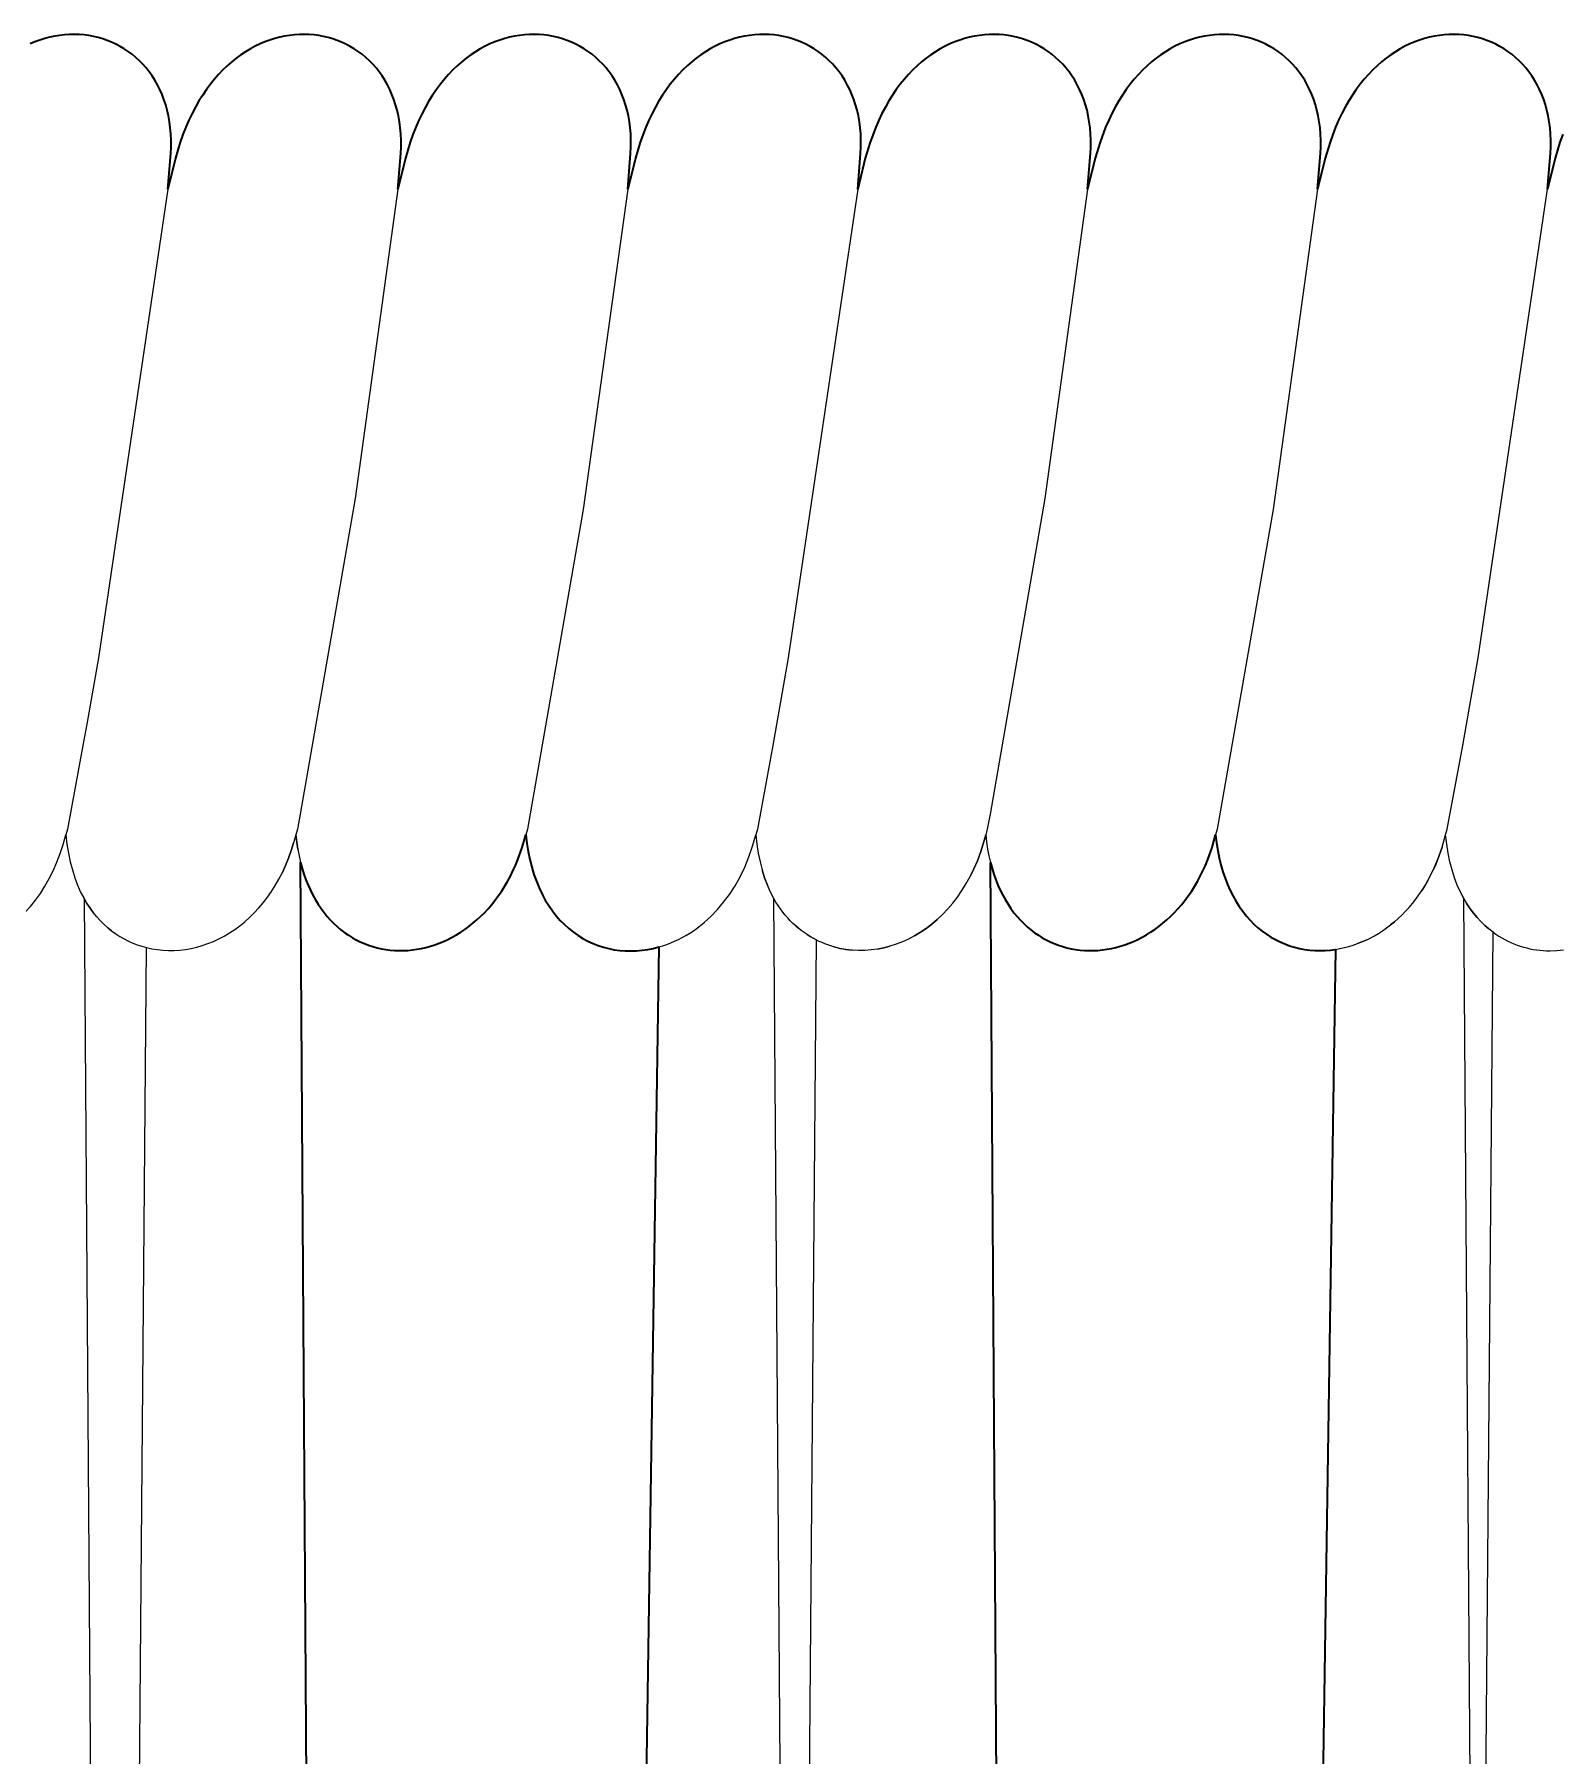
# Model space of a CAD drawing. Header units: millimetres. Extents: x 0 to 1881, y -1115 to 723.
# Drawn here: x 307.7 to 349.78, y -459.68 to -412.21 of the extents above; entities that cross this region are included whole.
import ezdxf

# ---------------------------------------------------------------- set-up
doc = ezdxf.new("R2010")
doc.units = ezdxf.units.MM
doc.layers.add('Blocks', color=7, linetype='Continuous')
doc.layers.add('Blocks$Inner', color=7, linetype='Continuous', lineweight=25, true_color=0x007f00)
doc.layers.add('Blocks$Outline', color=7, linetype='Continuous', lineweight=35, true_color=0xff3f3f)

# ---------------------------------------------------------------- blocks, each defined once
blk = doc.blocks.new('PK4 Lounge Chair Back')
at = {"layer": 'Blocks$Inner'}
blk.add_line((346.125, 679.479), (345.964, 679.212), dxfattribs=at)
for points in [[(311.379, 698.55), (311.46, 699.527), (311.468, 699.712), (311.468, 699.893), (311.461, 700.069), (311.447, 700.24), (311.425, 700.406), (311.397, 700.568), (311.362, 700.724), (311.32, 700.874), (311.272, 701.02), (311.219, 701.161), (311.159, 701.296), (311.094, 701.426), (311.023, 701.55), (310.947, 701.669), (310.866, 701.782), (310.78, 701.89), (310.69, 701.993), (310.596, 702.089), (310.497, 702.18), (310.394, 702.265), (310.288, 702.344), (310.178, 702.417), (310.065, 702.484), (309.949, 702.545), (309.83, 702.6), (309.709, 702.649), (309.585, 702.692), (309.459, 702.728), (309.33, 702.758), (309.201, 702.782), (309.069, 702.8), (308.936, 702.81), (308.803, 702.815), (308.668, 702.812), (308.532, 702.803), (308.396, 702.788), (308.259, 702.765), (308.123, 702.736), (307.987, 702.7), (307.85, 702.657), (307.715, 702.607), (307.58, 702.55)], [(317.72, 698.55), (317.801, 699.527), (317.809, 699.712), (317.809, 699.893), (317.802, 700.069), (317.788, 700.24), (317.766, 700.406), (317.738, 700.568), (317.703, 700.724), (317.661, 700.874), (317.613, 701.02), (317.559, 701.161), (317.5, 701.296), (317.434, 701.426), (317.364, 701.55), (317.288, 701.669), (317.207, 701.782), (317.121, 701.89), (317.031, 701.993), (316.936, 702.089), (316.838, 702.18), (316.735, 702.265), (316.629, 702.344), (316.519, 702.417), (316.406, 702.484), (316.29, 702.545), (316.171, 702.6), (316.05, 702.649), (315.926, 702.692), (315.8, 702.728), (315.672, 702.758), (315.541, 702.782), (315.41, 702.8), (315.277, 702.81), (315.143, 702.815), (315.008, 702.812), (314.873, 702.803), (314.737, 702.788), (314.6, 702.765), (314.464, 702.736), (314.328, 702.7), (314.192, 702.657), (314.056, 702.607), (313.922, 702.55), (313.788, 702.486), (313.655, 702.414), (313.524, 702.336), (313.395, 702.25), (313.267, 702.157), (313.142, 702.056), (313.019, 701.948), (312.898, 701.833), (312.78, 701.71), (312.665, 701.579), (312.553, 701.441), (312.445, 701.295), (312.34, 701.141), (312.238, 700.979), (312.141, 700.81), (312.048, 700.632), (311.959, 700.447), (311.875, 700.253), (311.796, 700.052), (311.722, 699.842), (311.589, 699.397), (311.379, 698.55), (309.465, 685.617), (309.143, 683.789), (309.038, 683.202), (308.613, 680.892), (308.567, 680.74)], [(324.061, 698.55), (324.141, 699.527), (324.15, 699.712), (324.15, 699.893), (324.143, 700.069), (324.129, 700.24), (324.107, 700.406), (324.079, 700.568), (324.044, 700.724), (324.002, 700.874), (323.954, 701.02), (323.9, 701.161), (323.841, 701.296), (323.775, 701.426), (323.704, 701.55), (323.629, 701.669), (323.548, 701.782), (323.506, 701.837), (323.462, 701.89), (323.372, 701.993), (323.277, 702.089), (323.179, 702.18), (323.076, 702.265), (322.97, 702.344), (322.86, 702.417), (322.747, 702.484), (322.631, 702.545), (322.512, 702.6), (322.391, 702.649), (322.266, 702.692), (322.141, 702.728), (322.012, 702.758), (321.882, 702.782), (321.751, 702.8), (321.618, 702.81), (321.484, 702.815), (321.349, 702.812), (321.214, 702.803), (321.078, 702.788), (320.941, 702.765), (320.805, 702.736), (320.668, 702.7), (320.532, 702.657), (320.397, 702.607), (320.262, 702.55), (320.129, 702.486), (319.996, 702.414), (319.865, 702.336), (319.736, 702.25), (319.608, 702.157), (319.483, 702.056), (319.36, 701.948), (319.239, 701.833), (319.121, 701.71), (319.006, 701.579), (318.894, 701.441), (318.786, 701.295), (318.681, 701.141), (318.579, 700.979), (318.482, 700.81), (318.389, 700.632), (318.3, 700.447), (318.216, 700.253), (318.137, 700.052), (318.062, 699.842), (317.93, 699.397), (317.72, 698.55), (316.541, 690.012), (315.031, 681.306), (314.954, 680.892), (314.908, 680.74), (314.932, 680.539), (314.962, 680.346), (314.932, 680.539), (314.908, 680.74), (314.849, 680.517), (314.781, 680.302), (314.707, 680.095), (314.625, 679.895), (314.537, 679.704)], [(336.743, 698.55), (336.823, 699.527), (336.831, 699.712), (336.832, 699.893), (336.825, 700.069), (336.81, 700.24), (336.789, 700.406), (336.761, 700.568), (336.725, 700.724), (336.684, 700.874), (336.636, 701.02), (336.582, 701.161), (336.522, 701.296), (336.457, 701.426), (336.386, 701.55), (336.31, 701.669), (336.27, 701.726), (336.229, 701.782), (336.144, 701.89), (336.054, 701.993), (335.959, 702.089), (335.86, 702.18), (335.758, 702.265), (335.652, 702.344), (335.542, 702.417), (335.429, 702.484), (335.313, 702.545), (335.194, 702.6), (335.073, 702.649), (334.948, 702.692), (334.822, 702.728), (334.694, 702.758), (334.564, 702.782), (334.433, 702.8), (334.3, 702.81), (334.166, 702.815), (334.031, 702.812), (333.895, 702.803), (333.759, 702.788), (333.623, 702.765), (333.486, 702.736), (333.35, 702.7), (333.214, 702.657), (333.079, 702.607), (332.944, 702.55), (332.81, 702.486), (332.678, 702.414), (332.547, 702.336), (332.418, 702.25), (332.29, 702.157), (332.164, 702.056), (332.041, 701.948), (331.921, 701.833), (331.803, 701.71), (331.688, 701.579), (331.576, 701.441), (331.467, 701.295), (331.362, 701.141), (331.261, 700.979), (331.164, 700.81), (331.07, 700.632), (330.982, 700.447), (330.898, 700.253), (330.744, 699.842), (330.612, 699.397), (330.402, 698.55), (330.482, 699.527), (330.491, 699.712), (330.491, 699.893), (330.484, 700.069), (330.47, 700.24), (330.448, 700.406), (330.42, 700.568), (330.385, 700.724), (330.343, 700.874), (330.295, 701.02), (330.241, 701.161), (330.182, 701.296), (330.116, 701.426), (330.045, 701.55), (329.97, 701.669), (329.889, 701.782), (329.803, 701.89), (329.713, 701.993), (329.618, 702.089), (329.52, 702.18), (329.417, 702.265), (329.311, 702.344), (329.201, 702.417), (329.088, 702.484), (328.972, 702.545), (328.853, 702.6), (328.732, 702.649), (328.608, 702.692), (328.481, 702.728), (328.353, 702.758), (328.223, 702.782), (328.092, 702.8), (327.959, 702.81), (327.825, 702.815), (327.69, 702.812), (327.555, 702.803), (327.418, 702.788), (327.282, 702.765), (327.145, 702.736), (327.009, 702.7), (326.873, 702.657), (326.738, 702.607), (326.603, 702.55), (326.47, 702.486), (326.337, 702.414), (326.206, 702.336), (326.077, 702.25), (325.949, 702.157), (325.824, 702.056), (325.701, 701.948), (325.58, 701.833), (325.462, 701.71), (325.347, 701.579), (325.235, 701.441), (325.126, 701.295), (325.021, 701.141), (324.92, 700.979), (324.823, 700.81), (324.73, 700.632), (324.641, 700.447), (324.557, 700.253), (324.403, 699.842), (324.271, 699.397), (324.061, 698.55), (322.834, 689.715), (321.295, 680.892), (321.249, 680.74), (321.15, 680.388), (321.033, 680.056)], [(343.083, 698.55), (343.164, 699.527), (343.172, 699.712), (343.173, 699.893), (343.166, 700.069), (343.151, 700.24), (343.13, 700.406), (343.101, 700.568), (343.066, 700.724), (343.025, 700.874), (342.977, 701.02), (342.923, 701.161), (342.863, 701.296), (342.798, 701.426), (342.727, 701.55), (342.651, 701.669), (342.57, 701.782), (342.485, 701.89), (342.394, 701.993), (342.3, 702.089), (342.202, 702.18), (342.099, 702.265), (341.993, 702.344), (341.883, 702.417), (341.77, 702.484), (341.654, 702.545), (341.535, 702.6), (341.413, 702.649), (341.289, 702.692), (341.163, 702.728), (341.035, 702.758), (340.905, 702.782), (340.774, 702.8), (340.641, 702.81), (340.507, 702.815), (340.372, 702.812), (340.236, 702.803), (340.1, 702.788), (339.964, 702.765), (339.827, 702.736), (339.691, 702.7), (339.555, 702.657), (339.42, 702.607), (339.285, 702.55), (339.151, 702.486), (339.019, 702.414), (338.888, 702.336), (338.759, 702.25), (338.631, 702.157), (338.506, 702.056), (338.382, 701.948), (338.262, 701.833), (338.144, 701.71), (338.029, 701.579), (337.917, 701.441), (337.808, 701.295), (337.703, 701.141), (337.602, 700.979), (337.504, 700.81), (337.411, 700.632), (337.323, 700.447), (337.239, 700.253), (337.085, 699.842), (336.953, 699.397), (336.743, 698.55), (335.564, 690.012), (334.054, 681.306), (333.976, 680.892), (333.931, 680.74), (333.863, 680.491), (333.787, 680.252), (333.701, 680.022), (333.606, 679.802), (333.504, 679.592)], [(345.507, 678.629), (345.605, 678.736), (345.699, 678.848), (345.79, 678.964), (345.879, 679.086), (345.964, 679.212), (346.047, 679.343), (346.125, 679.479), (346.271, 679.766), (346.402, 680.071), (346.516, 680.396), (346.613, 680.74), (346.658, 680.892), (347.084, 683.206), (347.084, 683.203), (347.084, 683.204), (347.084, 683.204), (347.084, 683.204), (347.084, 683.205), (347.084, 683.205), (347.084, 683.205), (347.084, 683.205), (347.084, 683.204), (347.084, 683.204), (347.084, 683.203), (347.084, 683.206), (347.51, 685.617), (349.424, 698.55), (349.505, 699.527), (349.513, 699.712), (349.514, 699.893), (349.506, 700.069), (349.492, 700.24), (349.471, 700.406), (349.442, 700.568), (349.407, 700.724), (349.366, 700.874), (349.318, 701.02), (349.264, 701.161), (349.204, 701.296), (349.139, 701.426), (349.068, 701.55), (348.992, 701.669), (348.911, 701.782), (348.826, 701.89), (348.735, 701.993), (348.641, 702.089), (348.542, 702.18), (348.44, 702.265), (348.333, 702.344), (348.224, 702.417), (348.111, 702.484), (347.995, 702.545), (347.876, 702.6), (347.754, 702.649), (347.63, 702.692), (347.504, 702.728), (347.376, 702.758), (347.246, 702.782), (347.114, 702.8), (346.981, 702.81), (346.848, 702.815), (346.713, 702.812), (346.577, 702.803), (346.441, 702.788), (346.305, 702.765), (346.168, 702.736), (346.032, 702.7), (345.896, 702.657), (345.76, 702.607), (345.626, 702.55), (345.492, 702.486), (345.36, 702.414), (345.229, 702.336), (345.099, 702.25), (344.972, 702.157), (344.847, 702.056), (344.723, 701.948), (344.602, 701.833), (344.485, 701.71), (344.37, 701.579), (344.257, 701.441), (344.149, 701.295), (344.044, 701.141), (343.943, 700.979), (343.845, 700.81), (343.752, 700.632), (343.663, 700.447), (343.579, 700.253), (343.5, 700.052), (343.426, 699.842), (343.294, 699.397), (343.083, 698.55), (341.857, 689.715), (340.317, 680.892), (340.272, 680.74), (340.297, 680.52), (340.331, 680.308), (340.371, 680.105), (340.419, 679.909), (340.473, 679.721), (340.533, 679.542), (340.6, 679.37), (340.672, 679.206), (340.751, 679.05), (340.835, 678.902), (340.924, 678.762), (341.018, 678.629), (341.117, 678.505), (341.22, 678.388), (341.328, 678.278), (341.439, 678.177), (341.555, 678.083), (341.674, 677.997), (341.796, 677.918), (341.921, 677.848), (342.049, 677.784), (342.18, 677.728), (342.313, 677.68), (342.449, 677.64), (342.586, 677.606), (342.725, 677.58), (342.865, 677.562), (343.006, 677.551), (343.149, 677.547), (343.292, 677.551), (343.435, 677.562), (343.579, 677.58), (340.001, 442.268)], [(349.841, 700.052), (349.767, 699.842), (349.635, 699.397), (349.424, 698.55)], [(330.402, 698.55), (328.488, 685.617), (328.061, 683.203), (327.998, 682.851), (327.635, 680.892), (327.59, 680.74)], [(346.658, 680.892), (347.084, 683.203), (347.084, 683.205)], [(307.44, 678.599), (307.588, 678.763), (307.729, 678.938), (307.864, 679.124), (307.99, 679.322), (308.109, 679.53), (308.22, 679.75), (308.321, 679.981), (308.413, 680.223), (308.496, 680.476), (308.567, 680.74), (308.598, 680.482), (308.638, 680.235), (308.687, 679.998), (308.746, 679.772), (308.813, 679.557), (308.89, 679.353), (308.975, 679.16)], [(321.249, 680.74), (321.277, 680.503), (321.314, 680.276), (321.359, 680.057)], [(324.147, 677.535), (324.301, 677.54), (324.456, 677.554), (324.611, 677.576), (324.766, 677.607), (324.92, 677.646), (325.029, 677.679), (325.137, 677.716), (325.245, 677.757), (325.352, 677.803), (325.458, 677.853), (325.563, 677.907), (325.77, 678.028), (325.871, 678.094), (325.971, 678.165), (326.069, 678.24), (326.166, 678.319), (326.261, 678.402), (326.354, 678.489), (326.534, 678.676), (326.706, 678.878), (326.868, 679.097), (327.019, 679.332), (327.159, 679.582), (327.287, 679.849), (327.402, 680.13), (327.503, 680.427), (327.59, 680.74), (327.62, 680.482), (327.661, 680.235), (327.71, 679.998), (327.768, 679.772), (327.836, 679.556), (327.912, 679.352), (327.836, 679.557), (327.768, 679.772)], [(331.967, 677.952), (332.13, 678.05), (332.29, 678.158), (332.446, 678.277), (332.597, 678.405), (332.744, 678.544), (332.886, 678.694), (333.022, 678.853), (333.153, 679.023), (333.277, 679.203), (333.394, 679.393), (333.504, 679.592), (333.607, 679.802), (333.701, 680.022), (333.787, 680.251), (333.863, 680.491), (333.931, 680.74), (333.954, 680.539), (333.984, 680.345), (334.021, 680.159), (334.062, 679.978), (336.01, 381.577)], [(340.331, 680.309), (340.298, 680.52), (340.272, 680.74), (340.173, 680.388), (340.055, 680.056), (339.99, 679.897), (339.92, 679.744), (339.847, 679.595), (339.769, 679.452), (339.688, 679.313), (339.603, 679.18), (339.515, 679.052), (339.423, 678.929), (339.328, 678.811), (339.231, 678.698), (339.13, 678.59), (339.027, 678.488), (338.922, 678.39), (338.814, 678.298), (338.704, 678.211), (338.592, 678.13), (338.478, 678.053), (338.362, 677.982), (338.245, 677.917), (338.127, 677.856), (338.007, 677.801), (337.886, 677.751), (337.765, 677.707), (337.642, 677.667), (337.519, 677.634), (337.396, 677.606), (337.272, 677.583), (337.148, 677.565), (337.024, 677.553), (336.901, 677.547), (336.777, 677.546), (336.655, 677.55), (336.533, 677.56), (336.412, 677.576), (336.291, 677.597)], [(343.305, 272.809), (343.305, 273.825), (344.734, 359.599), (345.101, 381.577), (345.798, 423.427), (347.494, 626.636), (347.923, 678.055), (347.808, 678.145), (347.696, 678.242), (347.588, 678.346), (347.484, 678.457), (347.385, 678.576), (347.289, 678.702), (347.199, 678.837), (347.114, 678.979), (347.02, 679.16), (346.935, 679.352), (346.859, 679.556), (346.791, 679.772), (346.733, 679.998), (346.683, 680.235), (346.643, 680.482), (346.613, 680.74)], [(312.933, 677.947), (313.079, 678.033), (313.223, 678.127), (313.363, 678.23), (313.5, 678.341), (313.633, 678.46), (313.763, 678.587), (313.889, 678.722), (314.01, 678.866), (314.126, 679.017), (314.237, 679.177), (314.343, 679.345), (314.443, 679.52), (314.537, 679.704), (314.625, 679.895), (314.707, 680.095), (314.781, 680.302), (314.849, 680.517)], [(314.962, 680.346), (314.998, 680.159), (315.04, 679.978), (315.084, 679.813), (315.134, 679.654), (315.188, 679.5), (315.247, 679.353)], [(324.456, 677.554), (324.301, 677.54), (324.147, 677.535), (323.993, 677.538), (323.841, 677.55), (323.689, 677.571), (323.54, 677.601), (323.392, 677.639), (323.247, 677.686), (323.104, 677.742), (322.964, 677.806), (322.827, 677.88), (322.694, 677.962), (322.564, 678.053), (322.439, 678.153), (322.318, 678.262), (322.201, 678.38), (322.089, 678.506), (321.983, 678.642), (321.883, 678.787), (321.788, 678.941), (321.699, 679.104), (321.617, 679.276), (321.542, 679.458), (321.474, 679.648), (321.412, 679.848), (321.359, 680.057), (321.314, 680.276), (321.277, 680.503)], [(346.516, 680.396), (346.402, 680.071), (346.339, 679.916), (346.271, 679.766)], [(317.031, 677.656), (316.915, 677.694), (316.8, 677.737), (316.687, 677.786), (316.576, 677.841), (316.467, 677.902), (316.36, 677.968), (316.256, 678.04), (316.154, 678.117), (316.055, 678.201), (315.958, 678.29), (315.865, 678.384), (315.775, 678.485), (315.689, 678.592), (315.605, 678.704), (315.526, 678.822), (315.45, 678.946), (315.378, 679.076), (315.311, 679.211), (315.247, 679.353), (315.188, 679.5), (315.134, 679.654), (315.084, 679.813), (315.04, 679.978), (316.987, 381.577)], [(320.746, 679.452), (320.824, 679.595), (320.897, 679.744), (320.967, 679.897), (321.033, 680.056), (320.898, 679.744), (320.746, 679.452), (320.665, 679.313), (320.58, 679.18)], [(321.412, 679.848), (321.474, 679.649), (321.542, 679.458)], [(336.533, 677.56), (336.411, 677.576), (336.291, 677.597), (336.172, 677.624), (336.054, 677.656), (335.938, 677.694), (335.823, 677.737), (335.71, 677.787), (335.599, 677.841), (335.49, 677.902), (335.383, 677.968), (335.279, 678.04), (335.177, 678.117), (335.078, 678.201), (334.981, 678.29), (334.888, 678.384), (334.798, 678.485), (334.711, 678.591), (334.628, 678.704), (334.549, 678.822), (334.473, 678.945), (334.401, 679.075), (334.333, 679.211), (334.27, 679.352), (334.211, 679.5), (334.157, 679.653), (334.107, 679.812), (334.062, 679.978)], [(340.371, 680.105), (340.419, 679.909), (340.473, 679.721), (340.533, 679.542)], [(346.935, 679.352), (346.859, 679.557), (346.791, 679.772)], [(308.813, 679.557), (308.89, 679.352), (308.975, 679.16), (309.069, 678.979), (309.15, 678.844), (309.235, 678.715), (309.324, 678.594)], [(329.261, 677.839), (328.64, 603.409), (327.138, 423.427), (326.44, 381.577), (330.249, 381.577), (328.64, 603.409), (328.092, 678.979), (327.998, 679.16), (327.912, 679.352)], [(309.83, 678.091), (309.722, 678.178), (309.617, 678.271), (309.516, 678.372), (309.418, 678.479), (309.324, 678.594), (309.235, 678.715), (309.15, 678.843), (309.069, 678.979), (309.875, 567.858), (308.681, 424.695), (307.962, 381.577), (311.226, 381.577), (311.376, 360.924), (311.396, 359.599), (314.339, 257.613), (315.341, 245.103), (315.547, 241.897)], [(320.4, 678.929), (320.492, 679.052), (320.58, 679.18), (320.492, 679.052), (320.4, 678.929), (320.306, 678.811), (320.208, 678.698), (320.108, 678.59), (320.005, 678.488), (319.899, 678.39), (319.791, 678.298), (319.681, 678.211), (319.569, 678.13), (319.455, 678.053), (319.339, 677.982), (319.223, 677.916), (319.104, 677.856), (318.984, 677.801), (318.864, 677.751), (318.742, 677.707), (318.62, 677.667), (318.496, 677.634), (318.373, 677.606), (318.249, 677.583), (318.125, 677.565), (318.001, 677.553), (317.878, 677.547), (317.755, 677.546), (317.632, 677.55), (317.51, 677.56), (317.389, 677.576), (317.268, 677.597), (317.149, 677.624), (317.031, 677.656), (316.915, 677.694), (316.8, 677.737)], [(326.354, 678.489), (326.534, 678.676), (326.706, 678.878)], [(330.944, 677.587), (331.118, 677.621), (331.291, 677.666), (331.118, 677.621), (330.944, 677.587), (330.77, 677.563), (330.596, 677.55), (330.423, 677.548), (330.25, 677.557), (330.079, 677.577), (329.91, 677.607), (329.744, 677.649), (329.579, 677.701), (329.498, 677.732), (329.418, 677.765), (329.339, 677.801), (329.261, 677.839), (329.176, 677.885), (329.091, 677.934), (329.009, 677.987), (328.927, 678.042), (328.847, 678.101), (328.769, 678.163), (328.692, 678.228), (328.617, 678.297), (328.544, 678.37), (328.473, 678.446), (328.404, 678.525), (328.337, 678.609), (328.272, 678.695), (328.209, 678.786), (328.149, 678.881), (328.092, 678.979)], [(339.328, 678.811), (339.423, 678.929), (339.515, 679.052), (339.603, 679.18)], [(340.751, 679.05), (340.835, 678.902), (340.924, 678.762)], [(344.418, 677.836), (344.3, 677.784), (344.182, 677.737), (344.3, 677.784), (344.418, 677.836), (344.534, 677.892), (344.65, 677.954), (344.763, 678.021), (344.875, 678.093), (344.986, 678.17), (345.095, 678.252), (345.201, 678.339), (345.306, 678.431), (345.408, 678.527), (345.507, 678.629), (345.604, 678.736), (345.699, 678.848)], [(347.02, 679.16), (347.066, 679.068), (347.114, 678.979), (347.199, 678.836), (347.289, 678.702), (347.385, 678.576), (347.484, 678.457), (347.588, 678.346), (347.696, 678.242), (347.808, 678.145)], [(349.272, 381.577), (347.494, 626.636), (347.114, 678.979)], [(309.516, 678.372), (309.617, 678.271), (309.722, 678.177), (309.83, 678.09), (309.941, 678.01), (310.056, 677.936), (310.173, 677.869), (310.292, 677.809), (310.414, 677.754), (310.538, 677.706), (310.664, 677.665), (310.791, 677.629), (310.941, 677.596), (311.093, 677.572), (311.246, 677.556), (311.4, 677.549), (311.555, 677.55), (311.71, 677.56), (311.866, 677.579), (312.021, 677.606), (312.176, 677.642), (312.33, 677.686), (312.484, 677.739), (312.635, 677.8), (312.786, 677.869), (312.933, 677.947), (313.079, 678.033), (313.223, 678.127)], [(315.605, 678.704), (315.689, 678.592), (315.775, 678.485), (315.865, 678.385), (315.959, 678.29), (316.055, 678.201), (316.154, 678.117), (316.256, 678.04), (316.36, 677.968)], [(320.004, 678.488), (320.108, 678.59), (320.208, 678.698), (320.306, 678.811)], [(321.882, 678.787), (321.983, 678.642), (322.089, 678.506), (322.201, 678.379)], [(332.744, 678.544), (332.597, 678.406), (332.446, 678.277), (332.29, 678.158), (332.13, 678.05), (331.967, 677.952), (331.802, 677.865), (331.633, 677.788), (331.463, 677.722), (331.291, 677.666)], [(334.798, 678.485), (334.888, 678.385), (334.981, 678.29), (335.078, 678.201)], [(341.117, 678.505), (341.22, 678.387), (341.328, 678.278), (341.439, 678.177), (341.555, 678.083), (341.673, 677.997)], [(345.408, 678.527), (345.306, 678.431), (345.201, 678.339), (345.095, 678.252)], [(310.056, 677.936), (310.173, 677.869), (310.292, 677.809)], [(319.223, 677.916), (319.34, 677.982), (319.455, 678.053), (319.569, 678.13), (319.681, 678.211)], [(322.564, 678.053), (322.694, 677.962), (322.827, 677.879), (322.964, 677.806), (323.104, 677.742)], [(325.458, 677.853), (325.563, 677.907), (325.667, 677.965), (325.769, 678.028)], [(325.871, 678.094), (325.971, 678.165), (326.166, 678.319)], [(328.617, 678.298), (328.692, 678.229), (328.769, 678.163)], [(329.009, 677.987), (329.091, 677.934), (329.176, 677.885)], [(347.923, 678.055), (348.001, 677.999), (348.081, 677.947), (348.162, 677.897), (348.245, 677.851), (348.328, 677.808), (348.412, 677.768), (348.498, 677.732), (348.585, 677.699), (348.672, 677.669), (348.761, 677.642), (348.85, 677.618), (348.94, 677.597), (349.031, 677.58), (349.122, 677.566), (349.214, 677.555), (349.306, 677.547), (349.399, 677.542), (349.492, 677.541), (349.679, 677.547), (349.866, 677.566)], [(311.226, 381.577), (309.875, 567.858), (310.791, 677.629)], [(310.941, 677.596), (311.093, 677.572), (311.246, 677.556)], [(317.268, 677.597), (317.389, 677.576), (317.51, 677.56), (317.632, 677.55)], [(317.755, 677.546), (317.878, 677.547), (318.001, 677.553)], [(318.249, 677.583), (318.373, 677.605), (318.496, 677.634)], [(319.104, 677.856), (318.984, 677.801), (318.864, 677.751)], [(320.525, 381.577), (321.341, 442.268), (324.92, 677.646)], [(323.247, 677.686), (323.392, 677.639), (323.54, 677.601)], [(329.744, 677.649), (329.827, 677.627), (329.91, 677.607), (329.995, 677.591), (330.079, 677.577), (330.165, 677.566), (330.25, 677.557)], [(335.823, 677.737), (335.937, 677.694), (336.054, 677.656)], [(336.655, 677.55), (336.777, 677.546), (336.901, 677.547)], [(337.765, 677.707), (337.886, 677.751), (338.007, 677.801), (338.127, 677.856)], [(342.18, 677.728), (342.313, 677.68), (342.449, 677.639), (342.586, 677.606), (342.725, 677.58), (342.865, 677.562)], [(343.007, 677.551), (343.149, 677.547), (343.292, 677.551)], [(343.579, 677.58), (343.701, 677.601), (343.822, 677.628), (343.942, 677.659), (344.062, 677.695), (344.182, 677.737)], [(348.672, 677.669), (348.761, 677.642), (348.85, 677.618), (348.94, 677.597), (349.031, 677.58), (349.122, 677.566), (349.306, 677.547), (349.492, 677.541)]]:
    blk.add_lwpolyline(points, dxfattribs=at)
at = {"layer": 'Blocks$Outline'}
for points in [[(311.379, 698.55), (311.46, 699.527), (311.468, 699.712), (311.468, 699.893), (311.461, 700.069), (311.447, 700.24), (311.425, 700.406), (311.397, 700.568), (311.362, 700.724), (311.32, 700.874), (311.272, 701.02), (311.219, 701.161), (311.159, 701.296), (311.094, 701.426), (311.023, 701.55), (310.947, 701.669), (310.866, 701.782), (310.78, 701.89), (310.69, 701.993), (310.596, 702.089), (310.497, 702.18), (310.394, 702.265), (310.288, 702.344), (310.178, 702.417), (310.065, 702.484), (309.949, 702.545), (309.83, 702.6), (309.709, 702.649), (309.585, 702.692), (309.459, 702.728), (309.33, 702.758), (309.201, 702.782), (309.069, 702.8), (308.936, 702.81), (308.803, 702.815), (308.668, 702.812), (308.532, 702.803), (308.396, 702.788), (308.259, 702.765), (308.123, 702.736), (307.987, 702.7), (307.85, 702.657), (307.715, 702.607), (307.58, 702.55)], [(317.72, 698.55), (317.801, 699.527), (317.809, 699.712), (317.809, 699.893), (317.802, 700.069), (317.788, 700.24), (317.766, 700.406), (317.738, 700.568), (317.703, 700.724), (317.661, 700.874), (317.613, 701.02), (317.559, 701.161), (317.5, 701.296), (317.434, 701.426), (317.364, 701.55), (317.288, 701.669), (317.207, 701.782), (317.121, 701.89), (317.031, 701.993), (316.936, 702.089), (316.838, 702.18), (316.735, 702.265), (316.629, 702.344), (316.519, 702.417), (316.406, 702.484), (316.29, 702.545), (316.171, 702.6), (316.05, 702.649), (315.926, 702.692), (315.8, 702.728), (315.672, 702.758), (315.541, 702.782), (315.41, 702.8), (315.277, 702.81), (315.143, 702.815), (315.008, 702.812), (314.873, 702.803), (314.737, 702.788), (314.6, 702.765), (314.464, 702.736), (314.328, 702.7), (314.192, 702.657), (314.056, 702.607), (313.922, 702.55), (313.788, 702.486), (313.655, 702.414), (313.524, 702.336), (313.395, 702.25), (313.267, 702.157), (313.142, 702.056), (313.019, 701.948), (312.898, 701.833), (312.78, 701.71), (312.665, 701.579), (312.553, 701.441), (312.445, 701.295), (312.34, 701.141), (312.238, 700.979), (312.141, 700.81), (312.048, 700.632), (311.959, 700.447), (311.875, 700.253), (311.796, 700.052), (311.722, 699.842), (311.589, 699.397), (311.379, 698.55)], [(324.061, 698.55), (324.141, 699.527), (324.15, 699.712), (324.15, 699.893), (324.143, 700.069), (324.129, 700.24), (324.107, 700.406), (324.079, 700.568), (324.044, 700.724), (324.002, 700.874), (323.954, 701.02), (323.9, 701.161), (323.841, 701.296), (323.775, 701.426), (323.704, 701.55), (323.629, 701.669), (323.548, 701.782), (323.506, 701.837), (323.462, 701.89), (323.372, 701.993), (323.277, 702.089), (323.179, 702.18), (323.076, 702.265), (322.97, 702.344), (322.86, 702.417), (322.747, 702.484), (322.631, 702.545), (322.512, 702.6), (322.391, 702.649), (322.266, 702.692), (322.141, 702.728), (322.012, 702.758), (321.882, 702.782), (321.751, 702.8), (321.618, 702.81), (321.484, 702.815), (321.349, 702.812), (321.214, 702.803), (321.078, 702.788), (320.941, 702.765), (320.805, 702.736), (320.668, 702.7), (320.532, 702.657), (320.397, 702.607), (320.262, 702.55), (320.129, 702.486), (319.996, 702.414), (319.865, 702.336), (319.736, 702.25), (319.608, 702.157), (319.483, 702.056), (319.36, 701.948), (319.239, 701.833), (319.121, 701.71), (319.006, 701.579), (318.894, 701.441), (318.786, 701.295), (318.681, 701.141), (318.579, 700.979), (318.482, 700.81), (318.389, 700.632), (318.3, 700.447), (318.216, 700.253), (318.137, 700.052), (318.062, 699.842), (317.93, 699.397), (317.72, 698.55)], [(336.743, 698.55), (336.823, 699.527), (336.831, 699.712), (336.832, 699.893), (336.825, 700.069), (336.81, 700.24), (336.789, 700.406), (336.761, 700.568), (336.725, 700.724), (336.684, 700.874), (336.636, 701.02), (336.582, 701.161), (336.522, 701.296), (336.457, 701.426), (336.386, 701.55), (336.31, 701.669), (336.27, 701.726), (336.229, 701.782), (336.144, 701.89), (336.054, 701.993), (335.959, 702.089), (335.86, 702.18), (335.758, 702.265), (335.652, 702.344), (335.542, 702.417), (335.429, 702.484), (335.313, 702.545), (335.194, 702.6), (335.073, 702.649), (334.948, 702.692), (334.822, 702.728), (334.694, 702.758), (334.564, 702.782), (334.433, 702.8), (334.3, 702.81), (334.166, 702.815), (334.031, 702.812), (333.895, 702.803), (333.759, 702.788), (333.623, 702.765), (333.486, 702.736), (333.35, 702.7), (333.214, 702.657), (333.079, 702.607), (332.944, 702.55), (332.81, 702.486), (332.678, 702.414), (332.547, 702.336), (332.418, 702.25), (332.29, 702.157), (332.164, 702.056), (332.041, 701.948), (331.921, 701.833), (331.803, 701.71), (331.688, 701.579), (331.576, 701.441), (331.467, 701.295), (331.362, 701.141), (331.261, 700.979), (331.164, 700.81), (331.07, 700.632), (330.982, 700.447), (330.898, 700.253), (330.744, 699.842), (330.612, 699.397), (330.402, 698.55), (330.482, 699.527), (330.491, 699.712), (330.491, 699.893), (330.484, 700.069), (330.47, 700.24), (330.448, 700.406), (330.42, 700.568), (330.385, 700.724), (330.343, 700.874), (330.295, 701.02), (330.241, 701.161), (330.182, 701.296), (330.116, 701.426), (330.045, 701.55), (329.97, 701.669), (329.889, 701.782), (329.803, 701.89), (329.713, 701.993), (329.618, 702.089), (329.52, 702.18), (329.417, 702.265), (329.311, 702.344), (329.201, 702.417), (329.088, 702.484), (328.972, 702.545), (328.853, 702.6), (328.732, 702.649), (328.608, 702.692), (328.481, 702.728), (328.353, 702.758), (328.223, 702.782), (328.092, 702.8), (327.959, 702.81), (327.825, 702.815), (327.69, 702.812), (327.555, 702.803), (327.418, 702.788), (327.282, 702.765), (327.145, 702.736), (327.009, 702.7), (326.873, 702.657), (326.738, 702.607), (326.603, 702.55), (326.47, 702.486), (326.337, 702.414), (326.206, 702.336), (326.077, 702.25), (325.949, 702.157), (325.824, 702.056), (325.701, 701.948), (325.58, 701.833), (325.462, 701.71), (325.347, 701.579), (325.235, 701.441), (325.126, 701.295), (325.021, 701.141), (324.92, 700.979), (324.823, 700.81), (324.73, 700.632), (324.641, 700.447), (324.557, 700.253), (324.403, 699.842), (324.271, 699.397), (324.061, 698.55)], [(343.083, 698.55), (343.164, 699.527), (343.172, 699.712), (343.173, 699.893), (343.166, 700.069), (343.151, 700.24), (343.13, 700.406), (343.101, 700.568), (343.066, 700.724), (343.025, 700.874), (342.977, 701.02), (342.923, 701.161), (342.863, 701.296), (342.798, 701.426), (342.727, 701.55), (342.651, 701.669), (342.57, 701.782), (342.485, 701.89), (342.394, 701.993), (342.3, 702.089), (342.202, 702.18), (342.099, 702.265), (341.993, 702.344), (341.883, 702.417), (341.77, 702.484), (341.654, 702.545), (341.535, 702.6), (341.413, 702.649), (341.289, 702.692), (341.163, 702.728), (341.035, 702.758), (340.905, 702.782), (340.774, 702.8), (340.641, 702.81), (340.507, 702.815), (340.372, 702.812), (340.236, 702.803), (340.1, 702.788), (339.964, 702.765), (339.827, 702.736), (339.691, 702.7), (339.555, 702.657), (339.42, 702.607), (339.285, 702.55), (339.151, 702.486), (339.019, 702.414), (338.888, 702.336), (338.759, 702.25), (338.631, 702.157), (338.506, 702.056), (338.382, 701.948), (338.262, 701.833), (338.144, 701.71), (338.029, 701.579), (337.917, 701.441), (337.808, 701.295), (337.703, 701.141), (337.602, 700.979), (337.504, 700.81), (337.411, 700.632), (337.323, 700.447), (337.239, 700.253), (337.085, 699.842), (336.953, 699.397), (336.743, 698.55)], [(349.424, 698.55), (349.505, 699.527), (349.513, 699.712), (349.514, 699.893), (349.506, 700.069), (349.492, 700.24), (349.471, 700.406), (349.442, 700.568), (349.407, 700.724), (349.366, 700.874), (349.318, 701.02), (349.264, 701.161), (349.204, 701.296), (349.139, 701.426), (349.068, 701.55), (348.992, 701.669), (348.911, 701.782), (348.826, 701.89), (348.735, 701.993), (348.641, 702.089), (348.542, 702.18), (348.44, 702.265), (348.333, 702.344), (348.224, 702.417), (348.111, 702.484), (347.995, 702.545), (347.876, 702.6), (347.754, 702.649), (347.63, 702.692), (347.504, 702.728), (347.376, 702.758), (347.246, 702.782), (347.114, 702.8), (346.981, 702.81), (346.848, 702.815), (346.713, 702.812), (346.577, 702.803), (346.441, 702.788), (346.305, 702.765), (346.168, 702.736), (346.032, 702.7), (345.896, 702.657), (345.76, 702.607), (345.626, 702.55), (345.492, 702.486), (345.36, 702.414), (345.229, 702.336), (345.099, 702.25), (344.972, 702.157), (344.847, 702.056), (344.723, 701.948), (344.602, 701.833), (344.485, 701.71), (344.37, 701.579), (344.257, 701.441), (344.149, 701.295), (344.044, 701.141), (343.943, 700.979), (343.845, 700.81), (343.752, 700.632), (343.663, 700.447), (343.579, 700.253), (343.5, 700.052), (343.426, 699.842), (343.294, 699.397), (343.083, 698.55)], [(349.841, 700.052), (349.767, 699.842), (349.635, 699.397), (349.424, 698.55)], [(321.033, 680.056), (321.15, 680.388), (321.249, 680.74)], [(321.249, 680.74), (321.277, 680.503), (321.277, 680.503)], [(336.291, 677.597), (336.412, 677.576), (336.533, 677.56), (336.655, 677.55), (336.777, 677.546), (336.901, 677.547), (337.024, 677.553), (337.148, 677.565), (337.272, 677.583), (337.396, 677.606), (337.519, 677.634), (337.642, 677.667), (337.765, 677.707), (337.886, 677.751), (338.007, 677.801), (338.127, 677.856), (338.245, 677.917), (338.362, 677.982), (338.478, 678.053), (338.592, 678.13), (338.704, 678.211), (338.814, 678.298), (338.922, 678.39), (339.027, 678.488), (339.13, 678.59), (339.231, 678.698), (339.328, 678.811), (339.423, 678.929), (339.515, 679.052), (339.603, 679.18), (339.688, 679.313), (339.769, 679.452), (339.847, 679.595), (339.92, 679.744), (339.99, 679.897), (340.055, 680.056), (340.173, 680.388), (340.272, 680.74)], [(340.272, 680.74), (340.297, 680.52), (340.331, 680.308), (340.371, 680.105), (340.419, 679.909), (340.473, 679.721), (340.533, 679.542), (340.6, 679.37), (340.672, 679.206), (340.751, 679.05), (340.835, 678.902), (340.924, 678.762), (341.018, 678.629), (341.117, 678.505), (341.22, 678.388), (341.328, 678.278), (341.439, 678.177), (341.555, 678.083), (341.674, 677.997), (341.796, 677.918), (341.921, 677.848), (342.049, 677.784), (342.18, 677.728), (342.313, 677.68), (342.449, 677.64), (342.586, 677.606), (342.725, 677.58), (342.865, 677.562), (343.006, 677.551), (343.149, 677.547), (343.292, 677.551), (343.435, 677.562), (343.579, 677.58), (340.001, 442.268)], [(321.277, 680.503), (321.314, 680.276), (321.359, 680.057), (321.412, 679.848), (321.474, 679.648), (321.542, 679.458), (321.617, 679.276), (321.699, 679.104), (321.788, 678.941), (321.883, 678.787), (321.983, 678.642), (322.089, 678.506), (322.201, 678.38), (322.318, 678.262), (322.439, 678.153), (322.564, 678.053), (322.694, 677.962), (322.827, 677.88), (322.964, 677.806), (323.104, 677.742), (323.247, 677.686), (323.392, 677.639), (323.54, 677.601), (323.689, 677.571), (323.841, 677.55), (323.993, 677.538), (324.147, 677.535), (324.301, 677.54), (324.456, 677.554)], [(316.987, 381.577), (315.04, 679.978), (315.084, 679.813), (315.134, 679.654), (315.188, 679.5), (315.247, 679.353), (315.311, 679.211), (315.378, 679.076), (315.45, 678.946), (315.526, 678.822), (315.605, 678.704), (315.689, 678.592), (315.775, 678.485), (315.865, 678.384), (315.958, 678.29), (316.055, 678.201), (316.154, 678.117), (316.256, 678.04), (316.36, 677.968), (316.467, 677.902), (316.576, 677.841), (316.687, 677.786), (316.8, 677.737), (316.915, 677.694), (317.031, 677.656)], [(320.746, 679.452), (320.824, 679.595), (320.897, 679.744), (320.967, 679.897), (321.033, 680.056)], [(336.01, 381.577), (334.062, 679.978)], [(334.062, 679.978), (334.107, 679.812), (334.157, 679.653), (334.211, 679.5), (334.27, 679.352), (334.333, 679.211), (334.401, 679.075), (334.473, 678.945), (334.549, 678.822), (334.628, 678.704), (334.711, 678.591), (334.798, 678.485), (334.888, 678.384), (334.981, 678.29), (335.078, 678.201), (335.177, 678.117), (335.279, 678.04), (335.383, 677.968), (335.49, 677.902), (335.599, 677.841), (335.71, 677.787), (335.823, 677.737), (335.938, 677.694), (336.054, 677.656), (336.172, 677.624), (336.291, 677.597)], [(320.58, 679.18), (320.665, 679.313), (320.746, 679.452), (320.746, 679.452)], [(317.031, 677.656), (317.149, 677.624), (317.268, 677.597), (317.389, 677.576), (317.51, 677.56), (317.632, 677.55), (317.755, 677.546), (317.878, 677.547), (318.001, 677.553), (318.125, 677.565), (318.249, 677.583), (318.373, 677.606), (318.496, 677.634), (318.62, 677.667), (318.742, 677.707), (318.864, 677.751), (318.984, 677.801), (319.104, 677.856), (319.223, 677.916), (319.339, 677.982), (319.455, 678.053), (319.569, 678.13), (319.681, 678.211), (319.791, 678.298), (319.899, 678.39), (320.005, 678.488), (320.108, 678.59), (320.208, 678.698), (320.306, 678.811), (320.4, 678.929)], [(320.4, 678.929), (320.492, 679.052), (320.58, 679.18)], [(324.92, 677.646), (321.341, 442.268), (320.525, 381.577)], [(324.456, 677.554), (324.611, 677.576), (324.766, 677.607), (324.92, 677.646)]]:
    blk.add_lwpolyline(points, dxfattribs=at)

msp = doc.modelspace()

# ---------------------------------------------------------------- block references
at = {"layer": 'Blocks'}
msp.add_blockref('PK4 Lounge Chair Back', (0, -1115.029), dxfattribs=at)

doc.saveas('drawing.dxf')
